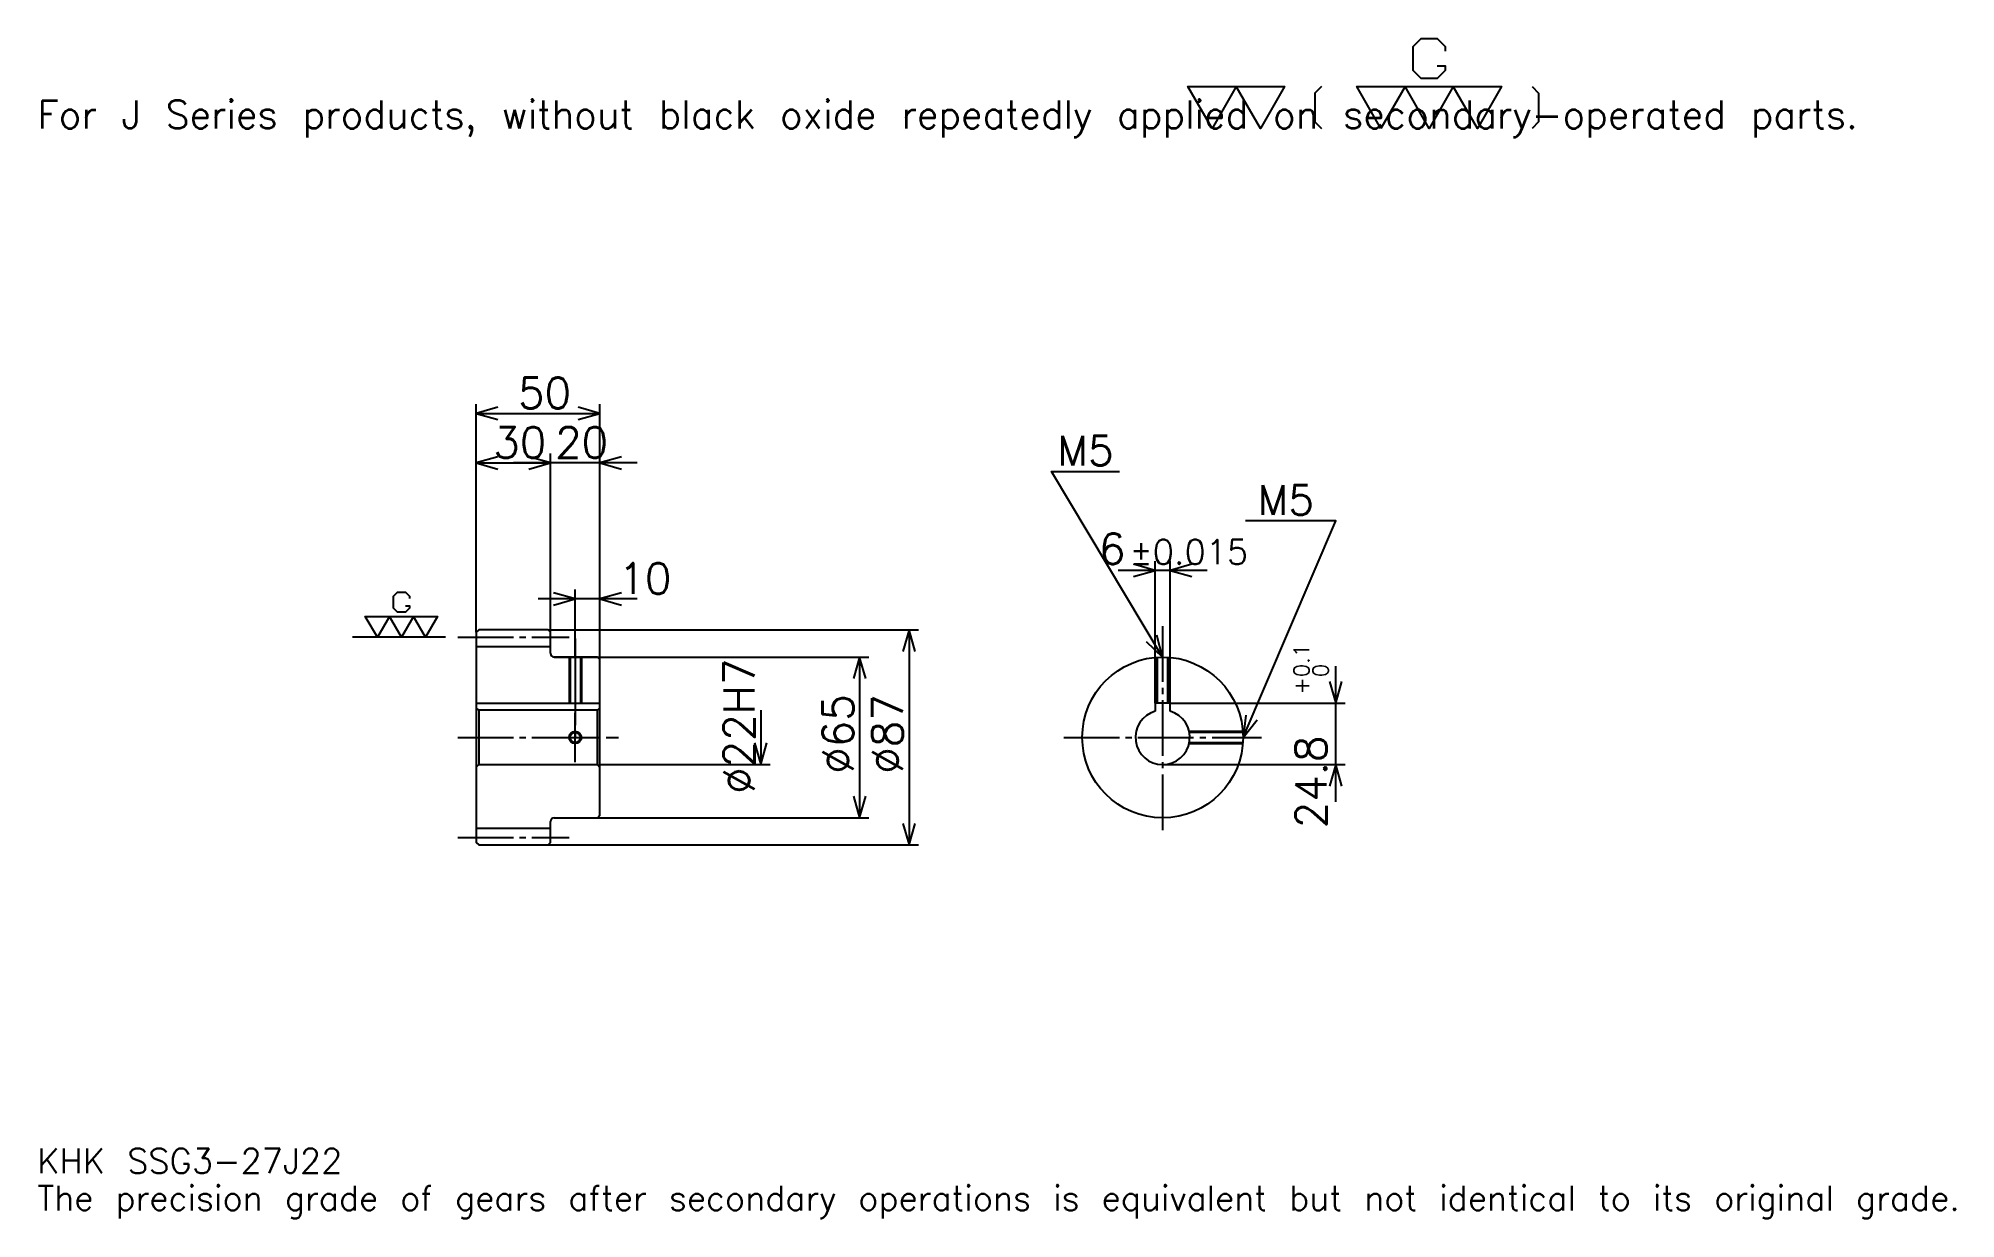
# Model space of a CAD drawing. Extents: x 25 to 801, y 9 to 486.
import ezdxf

# ---------------------------------------------------------------- set-up
doc = ezdxf.new("R2010")
doc.units = 0
doc.linetypes.add('DASHDOT', pattern=[30, 22.5, -2.5, 2.5, -2.5])
doc.layers.get('0').update_dxf_attribs({"linetype": 'CONTINUOUS'})
doc.layers.add('DASHDOT', color=6, linetype='DASHDOT')
doc.styles.add('KANJI', font='TXT', dxfattribs={"bigfont": 'BIGFONT'})

msp = doc.modelspace()

# ---------------------------------------------------------------- linework, layer by layer
at = {"color": 5}
for p, q in [((202.5, 247.25), (202.5, 338.5)), ((202.5, 334.75), (252.5, 334.75)), ((252.5, 247.25), (252.5, 338.5)), ((232.5, 247.25), (232.5, 318.5)), ((202.5, 314.75), (232.5, 314.75)), ((267.5, 314.75), (217.5, 314.75)), ((477, 217.550003), (477, 275)), ((483, 217.550003), (483, 275)), ((498, 271.25), (462, 271.25)), ((267.5, 259.75), (227.5, 259.75)), ((242.5, 247.25), (242.5, 263.5)), ((202.5, 246.25), (202.5, 247.25)), ((231.5, 247.25), (252.5, 247.25)), ((232.5, 246.25), (232.5, 247.25)), ((242.5, 236.25), (242.5, 247.25)), ((242.5, 236.25), (242.5, 247.25)), ((252.5, 247.25), (381.25, 247.25)), ((252.5, 235.25), (252.5, 247.25)), ((377.5, 247.25), (377.5, 160.25)), ((234, 236.25), (252.5, 236.25)), ((252.5, 236.25), (361.25, 236.25)), ((357.5, 236.25), (357.5, 171.25)), ((550, 177.75), (550, 232.550003)), ((483, 217.550003), (553.75, 217.550003)), ((317.5, 214.75), (317.5, 192.75)), ((252.5, 192.75), (321.25, 192.75)), ((480, 192.75), (553.75, 192.75)), ((234, 171.25), (252.5, 171.25)), ((252.5, 171.25), (361.25, 171.25)), ((231.5, 160.25), (252.5, 160.25)), ((252.5, 160.25), (381.25, 160.25))]:
    msp.add_line(p, q, dxfattribs=at)
at = {"color": 7}
msp.add_line((190, 244.25), (152.5, 244.25), dxfattribs=at)
at = {"color": 4}
for p, q in [((202.5, 240.5), (232.5, 240.5)), ((202.5, 217.550003), (252.5, 217.550003)), ((203.5, 214.75), (203.5, 192.75)), ((251.5, 214.75), (252.5, 215.75)), ((251.5, 192.75), (252.5, 191.75)), ((202.5, 167), (232.5, 167))]:
    msp.add_line(p, q, dxfattribs=at)
at = {"color": 7}
for points in [[(591, 475.350006), (594.25, 475.350006), (594.25, 473.399994), (591, 470.149994), (584.5, 470.149994), (581.25, 473.399994), (581.25, 483.149994), (584.5, 486.399994), (591, 486.399994), (594.25, 483.149994), (594.25, 481.200012)], [(500, 450), (490.25, 466.899994), (529.25, 466.899994), (519.5, 450), (509.75, 466.899994), (500, 450)], [(544.200012, 466.899994), (541.599976, 464.299988), (541.599976, 452.600006), (544.200012, 450)], [(568.25, 450), (558.5, 466.899994), (617, 466.899994), (607.25, 450), (597.5, 466.899994), (587.75, 450), (578, 466.899994), (568.25, 450)], [(629.349976, 466.899994), (631.950012, 464.299988), (631.950012, 452.600006), (629.349976, 450)], [(173.875, 256.924988), (175.5, 256.924988), (175.5, 255.949997), (173.875, 254.324997), (170.625, 254.324997), (169, 255.949997), (169, 260.825012), (170.625, 262.450012), (173.875, 262.450012), (175.5, 260.825012), (175.5, 259.850006)], [(162.5, 244.25), (157.625, 252.699997), (186.875, 252.699997), (182, 244.25), (177.125, 252.699997), (172.25, 244.25), (167.375, 252.699997), (162.5, 244.25)]]:
    msp.add_lwpolyline(points, dxfattribs=at)
at = {"color": 5}
for points in [[(211.25, 337.25), (202.5, 334.75), (211.25, 332.25)], [(243.75, 332.25), (252.5, 334.75), (243.75, 337.25)], [(211.25, 317.25), (202.5, 314.75), (211.25, 312.25)], [(223.75, 312.25), (232.5, 314.75), (223.75, 317.25)], [(223.75, 312.25), (232.5, 314.75), (223.75, 317.25)], [(261.25, 317.25), (252.5, 314.75), (261.25, 312.25)], [(480, 236.25), (435, 311.25), (462.5, 311.25)], [(512.5, 203.75), (550, 291.25), (513.5, 291.25)], [(468.25, 268.75), (477, 271.25), (468.25, 273.75)], [(491.75, 273.75), (483, 271.25), (491.75, 268.75)], [(233.75, 257.25), (242.5, 259.75), (233.75, 262.25)], [(261.25, 262.25), (252.5, 259.75), (261.25, 257.25)], [(380, 238.5), (377.5, 247.25), (375, 238.5)], [(473.354431, 242.466827), (480, 236.25), (477.641907, 245.039307)], [(360, 227.5), (357.5, 236.25), (355, 227.5)], [(547.5, 226.300003), (550, 217.550003), (552.5, 226.300003)], [(513.648926, 212.777313), (512.5, 203.75), (518.244629, 210.807724)], [(315, 201.5), (317.5, 192.75), (320, 201.5)], [(552.5, 184), (550, 192.75), (547.5, 184)], [(355, 180), (357.5, 171.25), (360, 180)], [(375, 169), (377.5, 160.25), (380, 169)]]:
    msp.add_lwpolyline(points, dxfattribs=at)
at = {"color": 4}
for points in [[(232.5, 237.75), (232.5, 246.25), (231.5, 247.25), (203.5, 247.25), (202.5, 246.25), (202.5, 191.75)], [(234, 171.25), (251.5, 171.25), (252.5, 172.25), (252.5, 235.25), (251.5, 236.25), (234, 236.25)], [(240, 236.25), (240, 217.550003)], [(240.434998, 236.25), (240.434998, 217.550003)], [(244.565002, 236.25), (244.565002, 217.550003)], [(245, 236.25), (245, 217.550003)], [(477.5, 217.550003), (477.5, 236.153702)], [(477.934998, 217.550003), (477.934998, 236.184326)], [(482.065002, 217.550003), (482.065002, 236.184326)], [(482.5, 217.550003), (482.5, 236.153702)], [(483, 214.333008), (483, 217.550003), (477, 217.550003), (477, 214.333008)], [(202.5, 191.75), (203.5, 192.75), (251.5, 192.75), (251.5, 214.75), (203.5, 214.75), (202.5, 215.75)], [(490.712158, 206.25), (512.403687, 206.25)], [(490.804443, 205.815002), (512.434326, 205.815002)], [(490.804443, 201.684998), (512.434326, 201.684998)], [(490.712158, 201.25), (512.403687, 201.25)], [(202.5, 191.75), (202.5, 161.25), (203.5, 160.25), (231.5, 160.25), (232.5, 161.25), (232.5, 169.75)]]:
    msp.add_lwpolyline(points, dxfattribs=at)
for centre, radius in [((480, 203.75), 32.5), ((242.5, 203.75), 2.065)]:
    msp.add_circle(centre, radius, dxfattribs=at)
at = {"color": 7}
msp.add_circle((242.5, 203.75), 2.5, dxfattribs=at)
at = {"color": 4}
for centre, radius, start, end in [((234, 237.75), 1.5, 180, 270), ((480, 203.75), 11, 105.826620886, 74.173379114), ((234, 169.75), 1.5, 90, 180)]:
    msp.add_arc(centre, radius, start, end, dxfattribs=at)
at = {"layer": 'DASHDOT', "color": 7}
for p, q in [((480, 248.75), (480, 163.75)), ((195, 244.25), (240, 244.25)), ((242.5, 236.25), (242.5, 203.75)), ((195, 203.75), (260, 203.75)), ((440, 203.75), (520, 203.75)), ((195, 163.25), (240, 163.25))]:
    msp.add_line(p, q, dxfattribs=at)
for points in [[(242.5, 243.75), (242.5, 210.050003)], [(242.5, 193.75), (242.5, 213.75)], [(232.5, 203.75), (252.5, 203.75)]]:
    msp.add_lwpolyline(points, dxfattribs=at)

# ---------------------------------------------------------------- texts
at = {"color": 7, "style": 'KANJI'}
for s, height, p in [('For J Series products, without black oxide repeatedly applied on secondary-operated parts.', 11.25, (25, 450)), ('50', 12.5, (219.375, 336.75)), ('30', 12.5, (209.375, 316.75)), ('20', 12.5, (234.375, 316.75)), ('M5', 12, (437.5, 313.75)), ('M5', 12, (518.5, 293.75)), ('6', 12.5, (454.19751, 273.75)), ('%%p0.015', 10, (466.570984, 273.75)), ('10', 12.5, (260, 261.75)), ('KHK SSG3-27J22', 10, (25, 27.5)), ('The precision grade of gears after secondary operations is equivalent but not identical to its original grade.', 10, (25, 12.5))]:
    msp.add_text(s, height=height, dxfattribs=at).set_placement(p)
for s, height, p in [('%%c22H7', 12.5, (315, 180.9375)), ('0.1', 6.25, (539.25, 228.132965)), ('0', 6.25, (547, 228.132965)), ('+', 6.25, (539.25, 221.132965)), ('%%c65', 12.5, (355, 189.0625)), ('%%c87', 12.5, (375, 189.0625)), ('24.8', 12.5, (546.25, 167.028015))]:
    msp.add_text(s, height=height, rotation=90, dxfattribs=at).set_placement(p)

doc.saveas('drawing.dxf')
